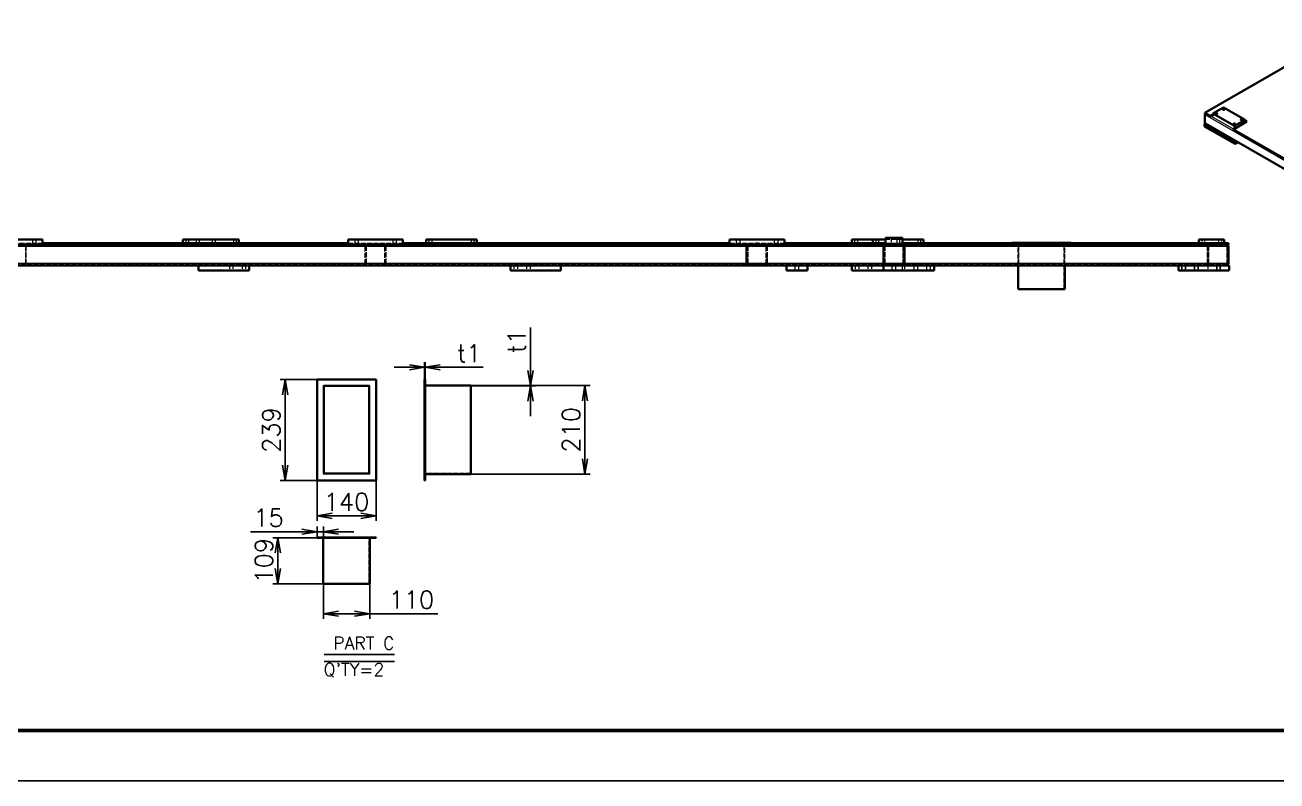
# Model space of a CAD drawing. Header units: millimetres. Extents: x -73083 to 81340, y -6859 to 6812.
# Drawn here: x -15798 to -12827, y -6850 to -5057 of the extents above; entities that cross this region are included whole.
import ezdxf

# ---------------------------------------------------------------- set-up
doc = ezdxf.new("R2010")
doc.units = ezdxf.units.MM
doc.linetypes.add('AM_ISO02W050', pattern=[7.5, 6, -1.5])
doc.linetypes.add('DASHED', pattern=[15, 12, -3])
doc.layers.add('A3', color=7, linetype='Continuous', plot=False)
for name, color, linetype, lineweight in [('AM_HID', 1, 'AM_ISO02W050', 25), ('AM_VIS', 7, 'Continuous', 50), ('SOLID LINE', 7, 'Continuous', 30)]:
    doc.layers.add(name, color=color, linetype=linetype, lineweight=lineweight)
doc.layers.add('word_dim', color=253, linetype='Continuous')
doc.styles.get("Standard").update_dxf_attribs({"font": 'romans.shx', "bigfont": 'bigfont.shx'})
doc.dimstyles.new('STANDARD1-12', dxfattribs={"dimscale": 12, "dimtxt": 3.5, "dimasz": 3, "dimexe": 1, "dimexo": 0, "dimgap": 1, "dimtad": 3, "dimdec": 1, "dimdsep": 46, "dimtxsty": 'Standard', "dimblk1": 'OPEN', "dimblk2": 'OPEN', "dimsah": 1, "dimcen": 0, "dimclrd": 256, "dimclre": 256, "dimclrt": 3, "dimadec": 0, "dimazin": 0, "dimtfac": 1, "dimtdec": 1, "dimtmove": 0, "dimatfit": 3, "dimldrblk": 'OPEN', "dimfxl": 0, "dimtolj": 1, "dimtzin": 0, "dimarcsym": 0})

# ---------------------------------------------------------------- blocks, each defined once
blk = doc.blocks.new('_Open')
at = {"color": 0, "lineweight": -2}
for p, q in [((-1, 0.167), (0, 0)), ((-1, -0.167), (0, 0)), ((0, 0), (-1, 0))]:
    blk.add_line(p, q, dxfattribs=at)
blk = doc.blocks.new('*D931')
at = {"layer": 'DEFPOINTS', "color": 0, "linetype": 'Continuous', "ltscale": 2}
for p in [(-15104.8, -6137.4), (-14964.8, -6137.4), (-14964.8, -6221.4)]:
    blk.add_point(p, dxfattribs=at)
at = {"layer": 'word_dim', "linetype": 'Continuous', "lineweight": -2, "ltscale": 2}
for p, q in [((-15104.8, -6137.4), (-15104.8, -6233.4)), ((-14964.8, -6137.4), (-14964.8, -6233.4)), ((-15068.8, -6221.4), (-15000.8, -6221.4))]:
    blk.add_line(p, q, dxfattribs=at)
at = {"layer": 'word_dim', "linetype": 'Continuous', "lineweight": -2, "ltscale": 2, "xscale": 36, "yscale": 36, "zscale": 36, "rotation": 180}
blk.add_blockref('_Open', (-15104.8, -6221.4), dxfattribs=at)
at = {"layer": 'word_dim', "linetype": 'Continuous', "lineweight": -2, "ltscale": 2, "xscale": 36, "yscale": 36, "zscale": 36}
blk.add_blockref('_Open', (-14964.8, -6221.4), dxfattribs=at)
at = {"layer": 'word_dim', "color": 3, "linetype": 'Continuous', "ltscale": 2, "insert": (-15034.8, -6188.4), "char_height": 42, "attachment_point": 5}
blk.add_mtext('\\A1;140', dxfattribs=at)
blk = doc.blocks.new('*D932')
at = {"layer": 'DEFPOINTS', "color": 0, "linetype": 'Continuous', "ltscale": 2}
for p in [(-15180.3, -5898.4), (-15104.8, -5898.4), (-15104.8, -6137.4)]:
    blk.add_point(p, dxfattribs=at)
at = {"layer": 'word_dim', "linetype": 'Continuous', "lineweight": -2, "ltscale": 2}
for p, q in [((-15104.8, -5898.4), (-15192.3, -5898.4)), ((-15180.3, -6101.4), (-15180.3, -5934.4)), ((-15104.8, -6137.4), (-15192.3, -6137.4))]:
    blk.add_line(p, q, dxfattribs=at)
at = {"layer": 'word_dim', "linetype": 'Continuous', "lineweight": -2, "ltscale": 2, "xscale": 36, "yscale": 36, "zscale": 36}
for p, rotation in [((-15180.3, -5898.4), 90), ((-15180.3, -6137.4), 270)]:
    blk.add_blockref('_Open', p, dxfattribs=dict(at, rotation=rotation))
at = {"layer": 'word_dim', "color": 3, "linetype": 'Continuous', "ltscale": 2, "insert": (-15213.3, -6017.9), "char_height": 42, "attachment_point": 5, "rotation": 90}
blk.add_mtext('\\A1;239', dxfattribs=at)
blk = doc.blocks.new('*D933')
at = {"layer": 'DEFPOINTS', "color": 0, "linetype": 'Continuous', "ltscale": 2}
for p in [(-14848.6, -5869.1), (-14849.6, -5898.4), (-14848.6, -5898.4)]:
    blk.add_point(p, dxfattribs=at)
at = {"layer": 'word_dim', "linetype": 'Continuous', "lineweight": -2, "ltscale": 2}
for p, q in [((-14885.6, -5869.1), (-14921.6, -5869.1)), ((-14849.6, -5898.4), (-14849.6, -5857.1)), ((-14849.6, -5869.1), (-14848.6, -5869.1)), ((-14848.6, -5898.4), (-14848.6, -5857.1)), ((-14812.6, -5869.1), (-14710.6, -5869.1))]:
    blk.add_line(p, q, dxfattribs=at)
at = {"layer": 'word_dim', "linetype": 'Continuous', "lineweight": -2, "ltscale": 2, "xscale": 36, "yscale": 36, "zscale": 36}
blk.add_blockref('_Open', (-14849.6, -5869.1), dxfattribs=at)
at = {"layer": 'word_dim', "linetype": 'Continuous', "lineweight": -2, "ltscale": 2, "xscale": 36, "yscale": 36, "zscale": 36, "rotation": 180}
blk.add_blockref('_Open', (-14848.6, -5869.1), dxfattribs=at)
at = {"layer": 'word_dim', "color": 3, "linetype": 'Continuous', "ltscale": 2, "insert": (-14743.6, -5836.1), "char_height": 42, "attachment_point": 5}
blk.add_mtext('\\A1;{\\Fromans,bigfont|c134;t}1', dxfattribs=at)
blk = doc.blocks.new('*D934')
at = {"layer": 'DEFPOINTS', "color": 0, "linetype": 'Continuous', "ltscale": 2}
for p in [(-15089.8, -6382.4), (-14979.8, -6382.4), (-14979.8, -6453.5)]:
    blk.add_point(p, dxfattribs=at)
at = {"layer": 'word_dim', "linetype": 'Continuous', "lineweight": -2, "ltscale": 2}
for p, q in [((-15089.8, -6382.4), (-15089.8, -6465.5)), ((-14979.8, -6382.4), (-14979.8, -6465.5)), ((-15053.8, -6453.5), (-15015.8, -6453.5)), ((-14979.8, -6453.5), (-14817.8, -6453.5))]:
    blk.add_line(p, q, dxfattribs=at)
at = {"layer": 'word_dim', "linetype": 'Continuous', "lineweight": -2, "ltscale": 2, "xscale": 36, "yscale": 36, "zscale": 36, "rotation": 180}
blk.add_blockref('_Open', (-15089.8, -6453.5), dxfattribs=at)
at = {"layer": 'word_dim', "linetype": 'Continuous', "lineweight": -2, "ltscale": 2, "xscale": 36, "yscale": 36, "zscale": 36}
blk.add_blockref('_Open', (-14979.8, -6453.5), dxfattribs=at)
at = {"layer": 'word_dim', "color": 3, "linetype": 'Continuous', "ltscale": 2, "insert": (-14880.8, -6420.5), "char_height": 42, "attachment_point": 5}
blk.add_mtext('\\A1;110', dxfattribs=at)
blk = doc.blocks.new('*D935')
at = {"layer": 'DEFPOINTS', "color": 0, "linetype": 'Continuous', "ltscale": 2}
for p in [(-15197.7, -6273.4), (-15104.8, -6273.4), (-15089.8, -6382.4)]:
    blk.add_point(p, dxfattribs=at)
at = {"layer": 'word_dim', "linetype": 'Continuous', "lineweight": -2, "ltscale": 2}
for p, q in [((-15104.8, -6273.4), (-15209.7, -6273.4)), ((-15197.7, -6346.4), (-15197.7, -6309.4)), ((-15089.8, -6382.4), (-15209.7, -6382.4))]:
    blk.add_line(p, q, dxfattribs=at)
at = {"layer": 'word_dim', "linetype": 'Continuous', "lineweight": -2, "ltscale": 2, "xscale": 36, "yscale": 36, "zscale": 36}
for p, rotation in [((-15197.7, -6273.4), 90), ((-15197.7, -6382.4), 270)]:
    blk.add_blockref('_Open', p, dxfattribs=dict(at, rotation=rotation))
at = {"layer": 'word_dim', "color": 3, "linetype": 'Continuous', "ltscale": 2, "insert": (-15230.7, -6327.9), "char_height": 42, "attachment_point": 5, "rotation": 90}
blk.add_mtext('\\A1;109', dxfattribs=at)
blk = doc.blocks.new('*D936')
at = {"layer": 'DEFPOINTS', "color": 0, "linetype": 'Continuous', "ltscale": 2}
for p in [(-14739.6, -5912.4), (-14739.6, -6122.4), (-14469.1, -6122.4)]:
    blk.add_point(p, dxfattribs=at)
at = {"layer": 'word_dim', "linetype": 'Continuous', "lineweight": -2, "ltscale": 2}
for p, q in [((-14739.6, -5912.4), (-14457.1, -5912.4)), ((-14469.1, -5948.4), (-14469.1, -6086.4)), ((-14739.6, -6122.4), (-14457.1, -6122.4))]:
    blk.add_line(p, q, dxfattribs=at)
at = {"layer": 'word_dim', "linetype": 'Continuous', "lineweight": -2, "ltscale": 2, "xscale": 36, "yscale": 36, "zscale": 36}
for p, rotation in [((-14469.1, -5912.4), 90), ((-14469.1, -6122.4), 270)]:
    blk.add_blockref('_Open', p, dxfattribs=dict(at, rotation=rotation))
at = {"layer": 'word_dim', "color": 3, "linetype": 'Continuous', "ltscale": 2, "insert": (-14502.1, -6017.4), "char_height": 42, "attachment_point": 5, "rotation": 90}
blk.add_mtext('\\A1;210', dxfattribs=at)
blk = doc.blocks.new('*D937')
at = {"layer": 'DEFPOINTS', "color": 0, "linetype": 'Continuous', "ltscale": 2}
for p in [(-14739.6, -5912.4), (-14739.6, -5913.4), (-14598.4, -5912.4)]:
    blk.add_point(p, dxfattribs=at)
at = {"layer": 'word_dim', "linetype": 'Continuous', "lineweight": -2, "ltscale": 2}
for p, q in [((-14598.4, -5876.4), (-14598.4, -5774.4)), ((-14739.6, -5912.4), (-14586.4, -5912.4)), ((-14739.6, -5913.4), (-14586.4, -5913.4)), ((-14598.4, -5913.4), (-14598.4, -5912.4)), ((-14598.4, -5949.4), (-14598.4, -5985.4))]:
    blk.add_line(p, q, dxfattribs=at)
at = {"layer": 'word_dim', "linetype": 'Continuous', "lineweight": -2, "ltscale": 2, "xscale": 36, "yscale": 36, "zscale": 36}
for p, rotation in [((-14598.4, -5912.4), 270), ((-14598.4, -5913.4), 90)]:
    blk.add_blockref('_Open', p, dxfattribs=dict(at, rotation=rotation))
at = {"layer": 'word_dim', "color": 3, "linetype": 'Continuous', "ltscale": 2, "insert": (-14631.4, -5807.4), "char_height": 42, "attachment_point": 5, "rotation": 90}
blk.add_mtext('\\A1;{\\Fromans,bigfont|c134;t}1', dxfattribs=at)
blk = doc.blocks.new('*D1006')
at = {"layer": 'DEFPOINTS', "color": 0, "linetype": 'Continuous', "ltscale": 2}
for p in [(-15089.8, -6259.1), (-15104.8, -6273.4), (-15089.8, -6273.4)]:
    blk.add_point(p, dxfattribs=at)
at = {"layer": 'word_dim', "linetype": 'Continuous', "lineweight": -2, "ltscale": 2}
for p, q in [((-15140.8, -6259.1), (-15262.8, -6259.1)), ((-15104.8, -6273.4), (-15104.8, -6247.1)), ((-15089.8, -6259.1), (-15104.8, -6259.1)), ((-15089.8, -6273.4), (-15089.8, -6247.1)), ((-15053.8, -6259.1), (-15017.8, -6259.1))]:
    blk.add_line(p, q, dxfattribs=at)
at = {"layer": 'word_dim', "linetype": 'Continuous', "lineweight": -2, "ltscale": 2, "xscale": 36, "yscale": 36, "zscale": 36}
blk.add_blockref('_Open', (-15104.8, -6259.1), dxfattribs=at)
at = {"layer": 'word_dim', "linetype": 'Continuous', "lineweight": -2, "ltscale": 2, "xscale": 36, "yscale": 36, "zscale": 36, "rotation": 180}
blk.add_blockref('_Open', (-15089.8, -6259.1), dxfattribs=at)
at = {"layer": 'word_dim', "color": 3, "linetype": 'Continuous', "ltscale": 2, "insert": (-15219.8, -6226.1), "char_height": 42, "attachment_point": 5}
blk.add_mtext('\\A1;15', dxfattribs=at)
blk = doc.blocks.new('A$C4DB71547')
at = {"color": 7, "lineweight": 35}
for p, q in [((-706, -1250.6), (-380, -1062.3)), ((-661.5, -1237.6), (-686.9, -1252.3)), ((-661.5, -1237.6), (-610.5, -1267)), ((-634.5, -1318.5), (-706.6, -1276.9)), ((-706, -1250.6), (-693.3, -1257.9)), ((-706, -1252), (-693.3, -1259.4)), ((-706, -1274.1), (-706, -1254.5)), ((-706, -1254.5), (-706, -1274.1)), ((-704.8, -1275.8), (127.7, -1756.4)), ((-636, -1281.7), (-686.9, -1252.3)), ((-638.1, -1289.8), (-606.3, -1271.4)), ((-636, -1281.7), (-610.5, -1267)), ((-634.5, -1324.4), (-706.6, -1282.8)), ((-638.1, -1289.8), (-264.8, -1505.3)), ((-638.1, -1291.2), (-264.8, -1506.8))]:
    blk.add_line(p, q, dxfattribs=at)
at = {"color": 7, "lineweight": 35, "ltscale": 0.089992}
blk.add_line((-706.6, -1276.9), (-704.8, -1275.8), dxfattribs=at)
at = {"color": 7, "lineweight": 35, "ltscale": 0.244946}
for p, q in [((-706.6, -1276.9), (-706.6, -1282.8)), ((-634.5, -1318.5), (-634.5, -1324.4))]:
    blk.add_line(p, q, dxfattribs=at)
at = {"color": 7, "lineweight": 35, "ltscale": 0.061237}
for p, q in [((-706, -1252), (-706, -1250.6)), ((-693.3, -1257.9), (-693.3, -1259.4)), ((-638.1, -1289.8), (-638.1, -1291.2))]:
    blk.add_line(p, q, dxfattribs=at)
at = {"color": 7, "lineweight": 13}
for p, q in [((-706, -1254.5), (127.7, -1735.8)), ((-706, -1274.1), (127.7, -1755.4)), ((-691.2, -1258.2), (-637.3, -1289.3))]:
    blk.add_line(p, q, dxfattribs=at)
at = {"color": 7, "lineweight": 35, "ltscale": 0.306331}
blk.add_line((-686.9, -1254.2), (-693.3, -1257.9), dxfattribs=at)
at = {"color": 7, "lineweight": 35, "ltscale": 0.30633}
blk.add_line((-686.9, -1255.7), (-693.3, -1259.4), dxfattribs=at)
at = {"color": 7, "lineweight": 35, "ltscale": 0.244949}
for p, q in [((-686.9, -1252.3), (-686.9, -1258.2)), ((-610.5, -1267), (-610.5, -1272.9)), ((-636, -1281.7), (-636, -1287.6))]:
    blk.add_line(p, q, dxfattribs=at)
at = {"color": 7, "lineweight": 35, "ltscale": 0.203976}
blk.add_line((-606.3, -1271.4), (-610.5, -1268.9), dxfattribs=at)
at = {"color": 7, "lineweight": 35, "ltscale": 0.142744}
blk.add_line((-607.6, -1272.1), (-610.5, -1270.4), dxfattribs=at)
at = {"color": 7, "lineweight": 35, "ltscale": 0.040108}
blk.add_line((-620.3, -1278.5), (-619.4, -1279), dxfattribs=at)
at = {"color": 7, "lineweight": 35, "ltscale": 0.089995}
blk.add_line((-632.6, -1317.4), (-634.5, -1318.5), dxfattribs=at)
at = {"color": 7, "lineweight": 35, "ltscale": 0.334943}
blk.add_line((-627.6, -1320.4), (-634.5, -1324.4), dxfattribs=at)
at = {"color": 7, "lineweight": 35}
for centre, major_axis, ratio, start_param, end_param in [((-661.5, -1242.5), (1.99, 0), 0.577346, 1.85619, 3.141611), ((-661.5, -1242.5), (1.99, 0), 0.577346, 3.141611, 6.283204), ((-661.5, -1242.5), (1.99, 0), 0.577346, 0.000018, 1.85619), ((-701.8, -1254.5), (4.24, 0), 0.577343, 2.356295, 3.141606), ((-701.8, -1254.5), (4.24, 0), 0.577369, 2.356099, 3.141581), ((-701.8, -1274.1), (4.24, 0), 0.577369, 3.141603, 3.927054), ((-701.8, -1274.1), (4.24, 0), 0.577343, 3.141579, 3.926184), ((-678.4, -1252.3), (1.99, 0), 0.577346, 1.85619, 3.141611), ((-678.4, -1252.3), (1.99, 0), 0.577346, 3.141611, 6.283204), ((-678.4, -1252.3), (1.99, 0), 0.577346, 0.000018, 1.85619), ((-636, -1276.8), (1.99, 0), 0.577346, 1.85619, 3.141611), ((-636, -1276.8), (1.99, 0), 0.577346, 3.141611, 6.283204), ((-636, -1276.8), (1.99, 0), 0.577346, 0.000018, 1.85619), ((-619, -1267), (1.99, 0), 0.577346, 1.85619, 3.141611), ((-619, -1267), (1.99, 0), 0.577346, 3.141611, 6.283204), ((-619, -1267), (1.99, 0), 0.577346, 0.000018, 1.85619)]:
    blk.add_ellipse(centre, major_axis=major_axis, ratio=ratio, start_param=start_param, end_param=end_param, dxfattribs=at)

msp = doc.modelspace()

# ---------------------------------------------------------------- linework, layer by layer
at = {"layer": 'A3', "linetype": 'Continuous'}
msp.add_lwpolyline([(-17447.7303, -1810.23226), (-10319.7303, -1810.23226), (-10319.7303, -6850.23226), (-17447.7303, -6850.23226)], close=True, dxfattribs=at)
at = {"layer": 'AM_HID', "linetype": 'DASHED', "lineweight": 13}
for p, q in [((-12945.50773, -5580.84976), (-16936.49918, -5580.82632)), ((-12992.50821, -5582.84952), (-16889.49967, -5582.82669)), ((-13711.01529, -5582.845), (-16171.01554, -5582.83059)), ((-13761.01517, -5582.84463), (-16121.01542, -5582.83084)), ((-15886.00773, -5574.83206), (-15756.00773, -5574.83291)), ((-14086.01102, -5582.84244), (-15796.01102, -5582.83243)), ((-14086.01066, -5582.84244), (-15796.01066, -5582.83243)), ((-15796.00809, -5582.83267), (-15796.00834, -5622.83267)), ((-14086.00736, -5582.84231), (-15796.00736, -5582.83218)), ((-14086.00712, -5582.84219), (-15796.00712, -5582.83218)), ((-14086.00162, -5582.84256), (-15796.00162, -5582.83255)), ((-15796.00162, -5622.83255), (-15796.00138, -5582.83255)), ((-14086.00138, -5582.84256), (-15796.00138, -5582.83255)), ((-15031.00773, -5574.83719), (-14901.00773, -5574.83792)), ((-14990.99796, -5582.83938), (-14990.9982, -5622.83938)), ((-14987.99796, -5580.83938), (-14987.9982, -5624.83938)), ((-14943.9982, -5624.83963), (-14943.99796, -5580.83963)), ((-14940.9982, -5622.83963), (-14940.99796, -5582.83963)), ((-14126.00773, -5574.84244), (-13996.00773, -5574.84317)), ((-14086.00162, -5622.84256), (-14086.00138, -5582.84256)), ((-14082.99186, -5580.84305), (-14082.99247, -5624.84305)), ((-14082.99186, -5580.84305), (-14038.99186, -5580.84366)), ((-14066.95279, -5577.84329), (-14040.99186, -5577.84353)), ((-14038.99247, -5624.84366), (-14038.99186, -5580.84366)), ((-14036.0131, -5622.8428), (-14036.01285, -5582.8428)), ((-13761.01298, -5582.84439), (-14036.01298, -5582.8428)), ((-13761.01285, -5582.84439), (-14036.01285, -5582.8428)), ((-14035.99528, -5622.84085), (-14035.99466, -5582.84085)), ((-13760.99503, -5582.84451), (-14035.99503, -5582.84085)), ((-13760.99466, -5582.84451), (-14035.99466, -5582.84085)), ((-14035.99247, -5622.84366), (-14035.99186, -5582.84366)), ((-13761.01517, -5582.84463), (-13761.01542, -5622.84463)), ((-13761.0131, -5622.84439), (-13761.01285, -5582.84439)), ((-13760.99528, -5622.84451), (-13760.99466, -5582.84451)), ((-13758.01517, -5580.84463), (-13758.01542, -5624.84463)), ((-13758.0076, -5580.84488), (-13758.00785, -5624.84488)), ((-13758.0076, -5580.84488), (-13714.0076, -5580.84512)), ((-13716.00846, -5565.84524), (-13756.02213, -5565.845)), ((-13756.00724, -5574.84463), (-13716.00724, -5574.84488)), ((-13714.01529, -5580.84488), (-13714.01554, -5624.84488)), ((-13714.00785, -5624.84512), (-13714.0076, -5580.84512)), ((-13711.01554, -5622.845), (-13711.01529, -5582.845)), ((-12942.51285, -5582.84866), (-13711.01298, -5582.84414)), ((-12992.51285, -5582.84842), (-13711.01285, -5582.84414)), ((-12992.51066, -5582.84842), (-13711.01066, -5582.84414)), ((-13711.01041, -5582.84414), (-13711.01066, -5622.84414)), ((-12992.51041, -5582.84842), (-13711.01041, -5582.84414)), ((-13441.01407, -5627.84622), (-13441.01383, -5574.84646)), ((-13440.01432, -5683.84646), (-13440.01383, -5573.84646)), ((-13332.01432, -5683.8472), (-13332.01383, -5573.8472)), ((-13331.01407, -5627.84683), (-13331.01383, -5574.8472)), ((-13012.5026, -5577.87222), (-12952.5026, -5577.87259)), ((-12992.51285, -5582.84842), (-12992.5131, -5622.84842)), ((-12992.51041, -5582.84842), (-12992.51066, -5622.84842)), ((-12992.50846, -5622.84952), (-12992.50821, -5582.84952)), ((-12992.50797, -5582.84866), (-12992.50797, -5622.84866)), ((-12989.51285, -5580.84842), (-12989.5131, -5624.84842)), ((-12989.50846, -5624.84952), (-12989.50797, -5580.84952)), ((-12989.50797, -5580.84866), (-12989.50797, -5624.84866)), ((-12945.50773, -5580.8489), (-12989.50797, -5580.84866)), ((-12987.50797, -5577.84866), (-12947.50773, -5577.8489)), ((-12945.51285, -5580.84866), (-12945.51334, -5624.84866)), ((-12945.50773, -5580.8489), (-12945.50797, -5624.8489)), ((-12945.50797, -5624.84976), (-12945.50773, -5580.84976)), ((-12942.51285, -5582.84866), (-12942.51334, -5622.84866)), ((-12945.50797, -5624.84976), (-16936.49943, -5624.82632)), ((-12992.50846, -5622.84952), (-16889.49991, -5622.82669)), ((-13711.01554, -5622.845), (-16171.01578, -5622.83059)), ((-13761.01542, -5622.84463), (-16121.01554, -5622.83084)), ((-14086.01127, -5622.84244), (-15796.01127, -5622.83243)), ((-14086.0109, -5622.84244), (-15796.0109, -5622.83243)), ((-14086.0076, -5622.84231), (-15796.0076, -5622.83218)), ((-14086.00736, -5622.84219), (-15796.00736, -5622.83218)), ((-14086.00187, -5622.84256), (-15796.00187, -5622.83255)), ((-14086.00162, -5622.84256), (-15796.00162, -5622.83255)), ((-14038.99247, -5624.84366), (-14082.99247, -5624.84305)), ((-13761.01322, -5622.84439), (-14036.01322, -5622.8428)), ((-13761.0131, -5622.84439), (-14036.0131, -5622.8428)), ((-13760.99552, -5622.84451), (-14035.99552, -5622.84085)), ((-13760.99528, -5622.84451), (-14035.99528, -5622.84085)), ((-13940.99845, -5627.8439), (-13990.99845, -5627.84366)), ((-13716.04838, -5627.83438), (-13836.04838, -5627.83462)), ((-13716.04838, -5639.83438), (-13761.04178, -5639.8345)), ((-13714.00785, -5624.84512), (-13758.00785, -5624.84488)), ((-12942.51334, -5622.84866), (-13711.01322, -5622.84414)), ((-12992.5131, -5622.84842), (-13711.0131, -5622.84414)), ((-12992.5109, -5622.84842), (-13711.0109, -5622.84414)), ((-12992.51066, -5622.84842), (-13711.01066, -5622.84414)), ((-12945.50797, -5624.8489), (-12989.50797, -5624.84866)), ((-15089.83976, -5912.3637), (-15089.83976, -6122.3637)), ((-15089.83976, -5912.3637), (-14979.83976, -5912.3637)), ((-14979.83976, -6122.3637), (-14979.83976, -5912.3637)), ((-14739.57932, -5913.3637), (-14849.57932, -5913.3637)), ((-14979.83976, -6122.3637), (-15089.83976, -6122.3637)), ((-14739.57932, -6121.3637), (-14849.57932, -6121.3637)), ((-15088.83976, -6382.42396), (-15088.83976, -6272.42396)), ((-14980.83976, -6382.42396), (-14980.83976, -6272.42396))]:
    msp.add_line(p, q, dxfattribs=at)
at = {"layer": 'AM_HID', "linetype": 'DASHED', "lineweight": 13, "ltscale": 0.125}
for p, q in [((-15796.00138, -5582.83255), (-15796.00138, -5577.83255)), ((-14086.00138, -5582.84256), (-14086.00138, -5577.84256)), ((-14036.01285, -5582.8428), (-14036.01285, -5577.8428)), ((-14035.99479, -5582.84085), (-14035.99466, -5577.84085)), ((-13761.01285, -5582.84439), (-13761.01285, -5577.84439)), ((-13760.99479, -5582.84451), (-13760.99466, -5577.84451)), ((-13711.01041, -5582.84414), (-13711.01041, -5577.84414)), ((-12992.51041, -5582.84842), (-12992.51041, -5577.84842)), ((-15796.00174, -5627.83255), (-15796.00162, -5622.83255)), ((-14086.00174, -5627.84256), (-14086.00162, -5622.84256)), ((-14036.0131, -5627.8428), (-14036.0131, -5622.8428)), ((-14035.99528, -5627.84085), (-14035.99528, -5622.84085)), ((-13761.0131, -5627.84439), (-13761.0131, -5622.84439)), ((-13760.99528, -5627.84451), (-13760.99528, -5622.84451)), ((-13711.01078, -5627.84414), (-13711.01066, -5622.84414)), ((-12992.5109, -5627.84842), (-12992.51066, -5622.84842))]:
    msp.add_line(p, q, dxfattribs=at)
at = {"layer": 'AM_HID', "linetype": 'DASHED', "lineweight": 13, "ltscale": 0.075}
for p, q in [((-15791.00907, -5574.83267), (-15791.00907, -5577.83267)), ((-15431.01529, -5574.83474), (-15431.01529, -5577.83474)), ((-15281.01529, -5574.83572), (-15281.01529, -5577.83572)), ((-15233.46964, -5577.83548), (-15233.46964, -5580.83548)), ((-15233.4675, -5577.83584), (-15233.4675, -5580.83584)), ((-15228.55265, -5577.83548), (-15228.55265, -5580.83548)), ((-15228.55045, -5577.83584), (-15228.55051, -5580.83584)), ((-14851.01468, -5574.83816), (-14851.01475, -5577.83816)), ((-14721.01468, -5574.83902), (-14721.01468, -5577.83902)), ((-14648.46964, -5577.8389), (-14648.46964, -5580.8389)), ((-14648.46744, -5577.83926), (-14648.4675, -5580.83926)), ((-14643.55265, -5577.83902), (-14643.55265, -5580.83902)), ((-14643.55045, -5577.83926), (-14643.55051, -5580.83926)), ((-14091.00907, -5574.84268), (-14091.00907, -5577.84268)), ((-14063.46964, -5577.84329), (-14063.46964, -5580.84329)), ((-14063.46854, -5577.84329), (-14063.46854, -5580.84329)), ((-14063.46744, -5577.84329), (-14063.46744, -5580.84329)), ((-14058.55265, -5577.84341), (-14058.55265, -5580.84341)), ((-14058.55155, -5577.84341), (-14058.55155, -5580.84341)), ((-14058.55045, -5577.84341), (-14058.55045, -5580.84341)), ((-13921.01395, -5574.84366), (-13921.01395, -5577.84366)), ((-13841.01468, -5574.84414), (-13841.01468, -5577.84414)), ((-13811.01395, -5574.84427), (-13811.01395, -5577.84427)), ((-13791.01273, -5574.84439), (-13791.01273, -5577.84439)), ((-13761.02201, -5574.84463), (-13761.02213, -5577.84463)), ((-13711.02201, -5574.84488), (-13711.02213, -5577.84488)), ((-13661.01273, -5574.84524), (-13661.01273, -5577.84524)), ((-13440.00968, -5574.84646), (-13440.00968, -5577.84646)), ((-13330.01066, -5574.84707), (-13330.01066, -5577.84707)), ((-13017.50773, -5574.84903), (-13017.50797, -5577.84903)), ((-14035.99601, -5610.30288), (-14038.99601, -5610.30288)), ((-14035.99589, -5605.38589), (-14038.99589, -5605.38589)), ((-14035.99491, -5610.30288), (-14038.99491, -5610.30276)), ((-14035.99479, -5605.38589), (-14038.99479, -5605.38577)), ((-14035.99381, -5605.38589), (-14038.99381, -5605.38577)), ((-14035.99381, -5610.30288), (-14038.99381, -5610.30276))]:
    msp.add_line(p, q, dxfattribs=at)
at = {"layer": 'AM_HID', "linetype": 'DASHED', "lineweight": 13, "ltscale": 0.3}
for p, q in [((-15780.19571, -5565.81216), (-15780.19584, -5577.81216)), ((-15771.81974, -5565.81228), (-15771.81974, -5577.81228)), ((-15416.31962, -5565.83523), (-15416.31974, -5577.83523)), ((-15416.31949, -5565.83523), (-15416.31962, -5577.83523)), ((-15409.67264, -5565.83523), (-15409.67277, -5577.83523)), ((-15409.67252, -5565.83523), (-15409.67264, -5577.83523)), ((-15391.31962, -5565.83536), (-15391.31974, -5577.83536)), ((-15391.31949, -5565.83536), (-15391.31962, -5577.83536)), ((-15384.67264, -5565.83548), (-15384.67277, -5577.83548)), ((-15384.67252, -5565.83548), (-15384.67264, -5577.83548)), ((-15353.31962, -5565.8356), (-15353.31974, -5577.8356)), ((-15353.31949, -5565.8356), (-15353.31962, -5577.8356)), ((-15346.67264, -5565.8356), (-15346.67277, -5577.8356)), ((-15346.67252, -5565.8356), (-15346.67264, -5577.8356)), ((-15303.31962, -5565.83584), (-15303.31974, -5577.83584)), ((-15303.31949, -5565.83584), (-15303.31962, -5577.83584)), ((-15296.67264, -5565.83597), (-15296.67277, -5577.83597)), ((-15296.67252, -5565.83597), (-15296.67264, -5577.83597)), ((-15015.19571, -5565.81668), (-15015.19578, -5577.81668)), ((-15006.81974, -5565.81668), (-15006.8198, -5577.81668)), ((-14925.19571, -5565.81717), (-14925.19578, -5577.81717)), ((-14916.81974, -5565.81729), (-14916.8198, -5577.81729)), ((-14839.33829, -5565.83865), (-14839.33835, -5577.83865)), ((-14839.33817, -5565.83865), (-14839.33823, -5577.83865)), ((-14832.69132, -5565.83865), (-14832.69138, -5577.83865)), ((-14832.6912, -5565.83865), (-14832.69126, -5577.83865)), ((-14739.33829, -5565.83926), (-14739.33835, -5577.83926)), ((-14739.33817, -5565.83926), (-14739.33823, -5577.83926)), ((-14732.69132, -5565.83926), (-14732.69138, -5577.83926)), ((-14732.6912, -5565.83926), (-14732.69126, -5577.83926)), ((-14110.19571, -5565.82205), (-14110.19584, -5577.82205)), ((-14101.81974, -5565.82205), (-14101.81974, -5577.82205)), ((-14020.19571, -5565.82254), (-14020.19584, -5577.82254)), ((-14011.81974, -5565.82254), (-14011.81974, -5577.82254)), ((-13829.33829, -5565.84451), (-13829.33841, -5577.84451)), ((-13829.33817, -5565.84451), (-13829.33829, -5577.84451)), ((-13822.6912, -5565.84463), (-13822.69132, -5577.84463)), ((-13822.69132, -5565.84463), (-13822.69132, -5577.84463)), ((-13779.33622, -5565.84488), (-13779.33634, -5577.84488)), ((-13779.33634, -5565.84488), (-13779.33634, -5577.84488)), ((-13772.68937, -5565.84488), (-13772.68937, -5577.84488)), ((-13772.68924, -5565.84488), (-13772.68924, -5577.84488)), ((-13729.33829, -5565.84512), (-13729.33841, -5577.84512)), ((-13729.33817, -5565.84512), (-13729.33829, -5577.84512)), ((-13722.69132, -5565.84524), (-13722.69132, -5577.84524)), ((-13722.6912, -5565.84524), (-13722.69132, -5577.84524)), ((-13679.33634, -5565.84549), (-13679.33634, -5577.84549)), ((-13679.33622, -5565.84549), (-13679.33634, -5577.84549)), ((-13672.68937, -5565.84549), (-13672.68937, -5577.84549)), ((-13672.68912, -5565.84549), (-13672.68937, -5577.84549)), ((-13005.83121, -5565.86599), (-13005.83146, -5577.86599)), ((-13005.83121, -5565.86599), (-13005.83121, -5577.86599)), ((-13005.82926, -5565.86538), (-13005.82926, -5577.86538)), ((-13005.82877, -5565.86599), (-13005.82877, -5577.86599)), ((-13005.82633, -5565.87161), (-13005.82633, -5577.87161)), ((-13005.82584, -5565.87222), (-13005.82609, -5577.87222)), ((-12999.18424, -5565.86612), (-12999.18424, -5577.86612)), ((-12999.18424, -5565.86612), (-12999.18424, -5577.86612)), ((-12999.18229, -5565.86538), (-12999.18229, -5577.86538)), ((-12999.1818, -5565.86599), (-12999.1818, -5577.86599)), ((-12999.17936, -5565.87161), (-12999.17936, -5577.87161)), ((-12999.17887, -5565.87234), (-12999.17887, -5577.87234)), ((-12965.83121, -5565.86624), (-12965.83146, -5577.86624)), ((-12965.83121, -5565.86624), (-12965.83121, -5577.86624)), ((-12965.82926, -5565.86563), (-12965.82926, -5577.86563)), ((-12965.82877, -5565.86624), (-12965.82877, -5577.86624)), ((-12965.82633, -5565.87185), (-12965.82633, -5577.87185)), ((-12965.82584, -5565.87246), (-12965.82609, -5577.87246)), ((-12959.18424, -5565.86636), (-12959.18424, -5577.86636)), ((-12959.18424, -5565.86636), (-12959.18424, -5577.86636)), ((-12959.18229, -5565.86563), (-12959.18229, -5577.86563)), ((-12959.1818, -5565.86624), (-12959.1818, -5577.86624)), ((-12959.17936, -5565.87185), (-12959.17936, -5577.87185)), ((-12959.17887, -5565.87246), (-12959.17887, -5577.87246)), ((-15312.73661, -5627.83621), (-15312.73661, -5639.83621)), ((-15304.36063, -5627.83621), (-15304.36063, -5639.83621)), ((-15282.73661, -5627.83621), (-15282.73661, -5639.83621)), ((-15274.36063, -5627.83621), (-15274.36063, -5639.83621)), ((-14637.73649, -5627.83548), (-14637.73649, -5639.83548)), ((-14629.36051, -5627.83548), (-14629.36051, -5639.83548)), ((-14607.73649, -5627.83548), (-14607.73649, -5639.83548)), ((-14599.36051, -5627.83548), (-14599.36051, -5639.83548)), ((-13970.18656, -5639.80264), (-13970.18656, -5627.80264)), ((-13961.81046, -5639.80264), (-13961.81058, -5627.80264)), ((-13827.73649, -5627.83462), (-13827.73649, -5639.83462)), ((-13819.36051, -5627.83462), (-13819.36051, -5639.83462)), ((-13797.73649, -5627.8345), (-13797.73649, -5639.8345)), ((-13789.36051, -5627.8345), (-13789.36051, -5639.8345)), ((-13740.22904, -5639.84512), (-13740.22892, -5627.84512)), ((-13740.22904, -5639.84512), (-13740.22892, -5627.84512)), ((-13731.85306, -5639.84524), (-13731.85294, -5627.84524)), ((-13731.85294, -5639.84524), (-13731.85294, -5627.84524)), ((-13716.04838, -5639.83438), (-13716.04838, -5627.83438)), ((-13711.04117, -5627.84536), (-13711.04117, -5639.84536)), ((-13687.72928, -5639.84561), (-13687.72916, -5627.84561)), ((-13679.35319, -5639.84561), (-13679.35319, -5627.84561)), ((-13657.72928, -5639.84585), (-13657.72916, -5627.84585)), ((-13649.35319, -5639.84585), (-13649.35319, -5627.84585)), ((-13052.7255, -5627.85721), (-13052.72574, -5639.85721)), ((-13052.7233, -5639.8544), (-13052.72306, -5627.8544)), ((-13044.34952, -5627.85721), (-13044.34977, -5639.85721)), ((-13044.34733, -5639.85452), (-13044.34708, -5627.85452)), ((-13022.7255, -5627.85745), (-13022.72574, -5639.85745)), ((-13022.7233, -5639.85464), (-13022.72306, -5627.85464)), ((-13014.34952, -5627.85745), (-13014.34977, -5639.85745)), ((-13014.34733, -5639.85476), (-13014.34708, -5627.85476)), ((-12991.03751, -5627.85769), (-12991.03776, -5639.85769)), ((-12970.22574, -5627.85794), (-12970.22574, -5639.85794)), ((-12970.22574, -5627.85806), (-12970.22574, -5639.85806)), ((-12970.2233, -5639.85513), (-12970.22306, -5627.85513)), ((-12970.2233, -5639.85513), (-12970.22306, -5627.85513)), ((-12970.2233, -5639.85843), (-12970.2233, -5627.85843)), ((-12970.2233, -5639.85843), (-12970.2233, -5627.85843)), ((-12961.84977, -5627.85806), (-12961.84977, -5639.85806)), ((-12961.84977, -5627.85806), (-12961.84977, -5639.85806)), ((-12961.84733, -5639.85513), (-12961.84708, -5627.85513)), ((-12961.84733, -5639.85513), (-12961.84708, -5627.85513)), ((-12961.84733, -5639.85855), (-12961.84733, -5627.85855)), ((-12961.84733, -5639.85855), (-12961.84733, -5627.85855))]:
    msp.add_line(p, q, dxfattribs=at)
at = {"layer": 'AM_HID', "linetype": 'DASHED', "lineweight": 13, "ltscale": 0.074963}
msp.add_line((-15422.99601, -5574.8367), (-15422.99613, -5577.83523), dxfattribs=at)
at = {"layer": 'AM_HID', "linetype": 'DASHED', "lineweight": 13, "ltscale": 0.07496}
for p, q in [((-15289.99601, -5574.83755), (-15289.99613, -5577.83597)), ((-14846.01475, -5574.84012), (-14846.01475, -5577.83853)), ((-14726.01475, -5574.84085), (-14726.01475, -5577.83926)), ((-13836.01468, -5574.8461), (-13836.01481, -5577.84451))]:
    msp.add_line(p, q, dxfattribs=at)
at = {"layer": 'AM_HID', "linetype": 'DASHED', "lineweight": 13, "ltscale": 2.59399e-05}
for p, q in [((-15234.51011, -5574.83902), (-15234.51114, -5574.83902)), ((-14649.51011, -5574.84561), (-14649.51114, -5574.84561))]:
    msp.add_line(p, q, dxfattribs=at)
at = {"layer": 'AM_HID', "linetype": 'DASHED', "lineweight": 13, "ltscale": 0.074924}
for p, q in [((-15234.51114, -5574.83902), (-15234.51114, -5577.83597)), ((-15234.50895, -5574.83902), (-15234.50901, -5577.83597)), ((-15227.51114, -5574.83902), (-15227.51114, -5577.83597)), ((-15227.50895, -5574.83902), (-15227.50901, -5577.83597))]:
    msp.add_line(p, q, dxfattribs=at)
at = {"layer": 'AM_HID', "linetype": 'DASHED', "lineweight": 13, "ltscale": 0.164288}
for p, q in [((-15227.93741, -5574.83902), (-15234.50895, -5574.83902)), ((-14642.93741, -5574.84561), (-14649.50895, -5574.84561)), ((-14057.93741, -5574.85208), (-14064.50895, -5574.85208))]:
    msp.add_line(p, q, dxfattribs=at)
at = {"layer": 'AM_HID', "linetype": 'DASHED', "lineweight": 13, "ltscale": 0.010712}
for p, q in [((-15227.50895, -5574.83902), (-15227.93741, -5574.83902)), ((-14642.50895, -5574.84561), (-14642.93741, -5574.84561)), ((-14057.50895, -5574.85208), (-14057.93741, -5574.85208))]:
    msp.add_line(p, q, dxfattribs=at)
at = {"layer": 'AM_HID', "linetype": 'DASHED', "lineweight": 13, "ltscale": 0.074844}
for p, q in [((-14649.51114, -5574.84561), (-14649.51114, -5577.83938)), ((-14649.50895, -5574.84561), (-14649.50895, -5577.83938)), ((-14642.51114, -5574.84561), (-14642.51114, -5577.83938)), ((-14642.50895, -5574.84561), (-14642.50895, -5577.83938))]:
    msp.add_line(p, q, dxfattribs=at)
at = {"layer": 'AM_HID', "linetype": 'DASHED', "lineweight": 13, "ltscale": 0.074768}
for p, q in [((-14064.51114, -5574.85208), (-14064.51114, -5577.8428)), ((-14064.51005, -5574.85208), (-14064.51005, -5577.8428)), ((-14064.50895, -5574.85208), (-14064.50895, -5577.8428)), ((-14057.50895, -5574.85208), (-14057.50895, -5577.8428))]:
    msp.add_line(p, q, dxfattribs=at)
at = {"layer": 'AM_HID', "linetype": 'DASHED', "lineweight": 13, "ltscale": 0.074771}
for p, q in [((-14057.51114, -5574.85208), (-14057.51114, -5577.84292)), ((-14057.51005, -5574.85208), (-14057.51005, -5577.84292))]:
    msp.add_line(p, q, dxfattribs=at)
at = {"layer": 'AM_HID', "linetype": 'DASHED', "lineweight": 13, "ltscale": 0.074973}
for p, q in [((-13786.01273, -5574.84585), (-13786.01273, -5577.84475)), ((-13666.01273, -5574.84659), (-13666.01273, -5577.84549))]:
    msp.add_line(p, q, dxfattribs=at)
at = {"layer": 'AM_HID', "linetype": 'DASHED', "lineweight": 13, "ltscale": 0.074493}
msp.add_line((-13756.02213, -5577.82571), (-13756.02213, -5574.84598), dxfattribs=at)
at = {"layer": 'AM_HID', "linetype": 'DASHED', "lineweight": 13, "ltscale": 0.000335693}
msp.add_line((-13756.0087, -5577.82571), (-13756.02213, -5577.82571), dxfattribs=at)
at = {"layer": 'AM_HID', "linetype": 'DASHED', "lineweight": 13, "ltscale": 0.4}
for p, q in [((-13742.93961, -5561.82583), (-13742.93973, -5577.82583)), ((-13742.92472, -5561.82583), (-13742.92484, -5577.82583)), ((-13729.10465, -5561.82583), (-13729.10477, -5577.82583)), ((-13729.08976, -5561.82596), (-13729.08988, -5577.82596)), ((-13716.02213, -5577.82596), (-13716.02201, -5561.82596))]:
    msp.add_line(p, q, dxfattribs=at)
at = {"layer": 'AM_HID', "linetype": 'DASHED', "lineweight": 13, "ltscale": 0.00043335}
msp.add_line((-13716.01481, -5577.82791), (-13716.01481, -5577.84524), dxfattribs=at)
at = {"layer": 'AM_HID', "linetype": 'DASHED', "lineweight": 13, "ltscale": 0.07558}
for p, q in [((-13012.5026, -5574.84903), (-13012.5026, -5577.87222)), ((-12952.5026, -5574.84939), (-12952.5026, -5577.87259))]:
    msp.add_line(p, q, dxfattribs=at)
at = {"layer": 'AM_HID', "linetype": 'DASHED', "lineweight": 13, "ltscale": 0.003614}
msp.add_line((-12947.36832, -5577.85074), (-12947.51285, -5577.84866), dxfattribs=at)
at = {"layer": 'AM_HID', "linetype": 'DASHED', "lineweight": 13, "ltscale": 0.001642}
msp.add_line((-12947.44205, -5577.84939), (-12947.50773, -5577.8489), dxfattribs=at)
at = {"layer": 'AM_HID', "linetype": 'DASHED', "lineweight": 13}
for centre, radius, start, end in [((-15801.00809, -5582.83267), 5, 359.99966346, 89.25734921), ((-14985.99796, -5582.83938), 5, 89.999661, 179.9996635), ((-14945.99796, -5582.83963), 5, 359.99966346, 89.999661), ((-14080.99186, -5582.84305), 5, 90.36657193, 179.99924003), ((-14040.99186, -5582.84353), 5, 359.99924506, 89.99924435), ((-13756.01517, -5582.84463), 4.99999, 89.99977711, 179.9997318), ((-13756.0076, -5582.84488), 5, 90.42712155, 179.9996635), ((-13716.0076, -5582.84512), 5, 359.99966346, 89.57220727), ((-13716.01529, -5582.84488), 4.99999, 359.9995836, 88.28145178), ((-12987.51285, -5582.84842), 5, 89.99981809, 179.99969082), ((-12987.51041, -5582.84878), 5, 89.97095371, 179.99937663), ((-12987.50797, -5582.84964), 5.00002, 89.99941511, 179.99937663), ((-12947.51285, -5582.84866), 5, 359.99966515, 66.43194983), ((-15801.00834, -5622.83267), 5, 269.99966282, 359.99966346), ((-14985.9982, -5622.83938), 5, 179.9996635, 268.56849913), ((-14945.9982, -5622.83963), 5, 271.4308265, 359.99966346), ((-14040.99247, -5622.84353), 5, 270.49860814, 359.99924506), ((-13756.01542, -5622.84463), 4.99999, 179.99958154, 269.99956036), ((-13756.00785, -5622.84488), 5, 179.9996635, 269.99966282), ((-13716.01554, -5622.84488), 4.99999, 269.99977893, 359.99973517), ((-12987.5131, -5622.84842), 5, 179.99962252, 269.99951938), ((-12987.51066, -5622.84878), 5, 179.99937663, 270.02837693), ((-12987.50846, -5622.84952), 5.00002, 179.99996403, 269.99990187), ((-12947.51334, -5622.84866), 5, 269.99980625, 359.99971673)]:
    msp.add_arc(centre, radius, start, end, dxfattribs=at)
at = {"layer": 'AM_VIS', "lineweight": 13}
for p, q in [((-12942.50773, -5582.84976), (-16939.49918, -5582.82632)), ((-12942.50797, -5622.84976), (-16939.49943, -5622.82632))]:
    msp.add_line(p, q, dxfattribs=at)
at = {"layer": 'AM_VIS', "lineweight": 35}
for p, q in [((-12947.50773, -5577.84976), (-16934.49918, -5577.82632)), ((-15891.00785, -5577.83206), (-15751.00785, -5577.83291)), ((-15756.00773, -5577.81228), (-15886.00773, -5577.81155)), ((-15756.0076, -5565.81228), (-15886.0076, -5565.81155)), ((-15036.00773, -5574.83706), (-15751.00773, -5574.83291)), ((-15036.00773, -5577.83706), (-15751.00773, -5577.83291)), ((-15289.99601, -5565.83597), (-15422.99601, -5565.83523)), ((-15036.00785, -5577.83706), (-14896.00785, -5577.83792)), ((-14901.00773, -5577.81729), (-15031.00773, -5577.81656)), ((-14901.00767, -5565.81729), (-15031.00767, -5565.81656)), ((-14131.00773, -5574.84244), (-14896.00773, -5574.83792)), ((-14131.00773, -5577.84244), (-14896.00773, -5577.83792)), ((-14726.01468, -5565.83926), (-14846.01468, -5565.83853)), ((-14131.00785, -5577.84244), (-13991.00785, -5577.84329)), ((-13996.00773, -5577.82266), (-14126.00773, -5577.82193)), ((-13996.00773, -5565.82266), (-14126.0076, -5565.82193)), ((-14085.99186, -5582.84305), (-14085.99247, -5622.84305)), ((-13761.00712, -5574.84463), (-13991.00773, -5574.84329)), ((-13761.00712, -5577.84463), (-13991.00773, -5577.84329)), ((-13786.01334, -5565.84475), (-13836.01468, -5565.84451)), ((-13756.02213, -5565.845), (-13786.01261, -5565.84475)), ((-13761.0076, -5582.84488), (-13761.00785, -5622.84488)), ((-13761.00748, -5577.84463), (-13711.00748, -5577.84488)), ((-13756.00748, -5577.84488), (-13716.00748, -5577.84512)), ((-13716.00724, -5577.82596), (-13756.00724, -5577.82571)), ((-13716.00712, -5561.82596), (-13756.00712, -5561.82571)), ((-13666.01261, -5565.84549), (-13716.00846, -5565.84524)), ((-13711.00785, -5622.84524), (-13711.0076, -5582.84524)), ((-12942.50773, -5574.84939), (-13711.00712, -5574.84488)), ((-12942.50773, -5577.84939), (-13711.00712, -5577.84488)), ((-13316.01383, -5573.8472), (-13456.01383, -5573.84646)), ((-13316.01383, -5574.8472), (-13456.01383, -5574.84646)), ((-13012.5026, -5565.87222), (-12952.5026, -5565.87259)), ((-12942.50797, -5622.84903), (-12942.50773, -5582.84903)), ((-12942.50773, -5582.84976), (-12942.50797, -5622.84976)), ((-13990.99845, -5627.84366), (-15890.98221, -5627.83255)), ((-15266.0485, -5639.83621), (-15386.0485, -5639.83633)), ((-14526.04825, -5639.83536), (-14646.04825, -5639.83548)), ((-14040.99247, -5627.84353), (-14080.99247, -5627.84305)), ((-13990.99845, -5627.80288), (-13940.99845, -5627.80276)), ((-13990.99833, -5639.80288), (-13940.99833, -5639.80276)), ((-12947.50797, -5627.84976), (-13940.99845, -5627.8439)), ((-13761.04178, -5639.8345), (-13836.04838, -5639.83462)), ((-13761.0413, -5639.845), (-13641.0413, -5639.84598)), ((-13716.00785, -5627.84512), (-13756.00785, -5627.84488)), ((-13441.01432, -5683.84646), (-13441.01407, -5627.84622)), ((-13331.01432, -5683.8472), (-13331.01407, -5627.84683)), ((-12941.03751, -5627.85806), (-13061.03751, -5627.85708)), ((-12941.03751, -5639.85806), (-13061.03751, -5639.85708)), ((-12947.50797, -5627.8489), (-12987.50797, -5627.84866)), ((-13331.01432, -5683.8472), (-13441.01432, -5683.84646)), ((-15104.83976, -5898.3637), (-14964.83976, -5898.3637)), ((-15104.83976, -5898.3637), (-15104.83976, -6137.3637)), ((-14964.83976, -6137.3637), (-14964.83976, -5898.3637)), ((-14849.57932, -6137.3637), (-14849.57932, -5898.3637)), ((-14848.57932, -6137.3637), (-14848.57932, -5898.3637)), ((-15088.83976, -5913.3637), (-14980.83976, -5913.3637)), ((-15088.83976, -5913.3637), (-15088.83976, -6121.3637)), ((-14980.83976, -6121.3637), (-14980.83976, -5913.3637)), ((-14739.57932, -5912.3637), (-14848.57932, -5912.3637)), ((-14739.57932, -6122.3637), (-14739.57932, -5912.3637)), ((-14964.83976, -6137.3637), (-15104.83976, -6137.3637)), ((-14980.83976, -6121.3637), (-15088.83976, -6121.3637)), ((-14739.57932, -6122.3637), (-14848.57932, -6122.3637)), ((-14964.83976, -6272.42396), (-15104.83976, -6272.42396)), ((-14964.83976, -6273.42396), (-15104.83976, -6273.42396)), ((-15089.83976, -6382.42396), (-15089.83976, -6273.42396)), ((-14979.83976, -6382.42396), (-14979.83976, -6273.42396)), ((-14979.83976, -6382.42396), (-15089.83976, -6382.42396))]:
    msp.add_line(p, q, dxfattribs=at)
at = {"layer": 'AM_VIS', "lineweight": 35, "ltscale": 0.3}
for p, q in [((-15756.00773, -5577.81228), (-15756.0076, -5565.81228)), ((-15031.00773, -5577.81656), (-15031.00767, -5565.81656)), ((-14901.00773, -5577.81729), (-14901.00767, -5565.81729)), ((-14126.00773, -5577.82193), (-14126.0076, -5565.82193)), ((-13996.00773, -5577.82266), (-13996.00773, -5565.82266)), ((-15386.0485, -5639.83633), (-15386.0485, -5627.83633)), ((-15266.0485, -5639.83621), (-15266.0485, -5627.83621)), ((-14646.04825, -5639.83548), (-14646.04831, -5627.83548)), ((-14526.04825, -5639.83536), (-14526.04831, -5627.83536)), ((-13990.99845, -5627.80288), (-13990.99833, -5639.80288)), ((-13940.99845, -5627.80276), (-13940.99833, -5639.80276)), ((-13836.04838, -5639.83462), (-13836.04838, -5627.83462)), ((-13761.04117, -5627.845), (-13761.0413, -5639.845)), ((-13641.04117, -5627.84598), (-13641.0413, -5639.84598)), ((-13061.03751, -5627.85708), (-13061.03751, -5639.85708)), ((-12941.03751, -5627.85806), (-12941.03751, -5639.85806))]:
    msp.add_line(p, q, dxfattribs=at)
at = {"layer": 'AM_VIS', "lineweight": 35, "ltscale": 0.124997}
for p, q in [((-15756.00773, -5574.83291), (-15751.00785, -5574.83291)), ((-14901.00773, -5574.83792), (-14896.00785, -5574.83792)), ((-13996.00773, -5574.84317), (-13991.00785, -5574.84329))]:
    msp.add_line(p, q, dxfattribs=at)
at = {"layer": 'AM_VIS', "lineweight": 35, "ltscale": 0.075}
for p, q in [((-15751.00773, -5574.83291), (-15751.00773, -5577.83291)), ((-15036.00773, -5574.83706), (-15036.00773, -5577.83706)), ((-14896.00773, -5574.83792), (-14896.00773, -5577.83792)), ((-14131.00773, -5574.84244), (-14131.00773, -5577.84244)), ((-13991.00773, -5574.84329), (-13991.00773, -5577.84329)), ((-13761.00712, -5574.84463), (-13761.00712, -5577.84463)), ((-13711.00712, -5574.84488), (-13711.00712, -5577.84488)), ((-12942.50773, -5577.84939), (-12942.50773, -5574.84939))]:
    msp.add_line(p, q, dxfattribs=at)
at = {"layer": 'AM_VIS', "lineweight": 35, "ltscale": 0.225037}
msp.add_line((-15422.99601, -5565.83523), (-15422.99601, -5574.8367), dxfattribs=at)
at = {"layer": 'AM_VIS', "lineweight": 35, "ltscale": 0.22504}
for p, q in [((-15289.99601, -5565.83597), (-15289.99601, -5574.83755)), ((-14846.01468, -5565.83853), (-14846.01475, -5574.84012)), ((-14726.01468, -5565.83926), (-14726.01475, -5574.84085)), ((-13836.01468, -5565.84451), (-13836.01468, -5574.8461))]:
    msp.add_line(p, q, dxfattribs=at)
at = {"layer": 'AM_VIS', "lineweight": 35, "ltscale": 0.125003}
for p, q in [((-15036.00785, -5574.83706), (-15031.00773, -5574.83719)), ((-14131.00785, -5574.84244), (-14126.00773, -5574.84244))]:
    msp.add_line(p, q, dxfattribs=at)
at = {"layer": 'AM_VIS', "lineweight": 35, "ltscale": 0.350977}
msp.add_line((-14080.99186, -5577.84305), (-14066.95279, -5577.84329), dxfattribs=at)
at = {"layer": 'AM_VIS', "lineweight": 35, "ltscale": 0.225027}
for p, q in [((-13786.01261, -5565.84475), (-13786.01273, -5574.84585)), ((-13666.01261, -5565.84549), (-13666.01273, -5574.84659))]:
    msp.add_line(p, q, dxfattribs=at)
at = {"layer": 'AM_VIS', "lineweight": 35, "ltscale": 0.125006}
msp.add_line((-13761.00748, -5574.84463), (-13756.00724, -5574.84463), dxfattribs=at)
at = {"layer": 'AM_VIS', "lineweight": 35, "ltscale": 0.325507}
msp.add_line((-13756.02213, -5574.84598), (-13756.02201, -5561.82571), dxfattribs=at)
at = {"layer": 'AM_VIS', "lineweight": 35, "ltscale": 0.000332642}
msp.add_line((-13756.0087, -5561.82571), (-13756.02201, -5561.82571), dxfattribs=at)
at = {"layer": 'AM_VIS', "lineweight": 35, "ltscale": 0.4}
for p, q in [((-13756.00724, -5577.82571), (-13756.00712, -5561.82571)), ((-13716.00724, -5577.82596), (-13716.00712, -5561.82596))]:
    msp.add_line(p, q, dxfattribs=at)
at = {"layer": 'AM_VIS', "lineweight": 35, "ltscale": 0.003748}
msp.add_line((-13715.86539, -5577.8472), (-13716.01529, -5577.84488), dxfattribs=at)
at = {"layer": 'AM_VIS', "lineweight": 35, "ltscale": 0.124994}
msp.add_line((-13716.00724, -5574.84488), (-13711.00748, -5574.84488), dxfattribs=at)
at = {"layer": 'AM_VIS', "lineweight": 35, "ltscale": 0.025}
for p, q in [((-13456.01383, -5573.84646), (-13456.01383, -5574.84646)), ((-13316.01383, -5573.8472), (-13316.01383, -5574.8472)), ((-14849.57932, -5898.3637), (-14848.57932, -5898.3637)), ((-14849.57932, -6137.3637), (-14848.57932, -6137.3637)), ((-15104.83976, -6272.42396), (-15104.83976, -6273.42396)), ((-14964.83976, -6272.42396), (-14964.83976, -6273.42396))]:
    msp.add_line(p, q, dxfattribs=at)
at = {"layer": 'AM_VIS', "lineweight": 35, "ltscale": 0.22442}
for p, q in [((-13012.5026, -5565.87222), (-13012.5026, -5574.84903)), ((-12952.5026, -5565.87259), (-12952.5026, -5574.84939))]:
    msp.add_line(p, q, dxfattribs=at)
at = {"layer": 'AM_VIS', "linetype": 'Continuous'}
msp.add_line((-17147.7303, -6730.23226), (-10439.7303, -6730.23226), dxfattribs=at)
at = {"layer": 'AM_VIS', "lineweight": 35}
for centre, radius, start, end in [((-14080.99186, -5582.84305), 5, 89.99924435, 90.36657193), ((-13756.0076, -5582.84488), 5, 89.999661, 90.42712155), ((-13716.0076, -5582.84512), 5, 89.57220727, 89.999661), ((-12947.50773, -5582.84976), 5.00002, 359.99996633, 89.99990005), ((-12947.51041, -5582.84903), 5, 359.99996299, 89.21615634), ((-12947.51285, -5582.84866), 4.99999, 66.43205228, 88.3436748), ((-14985.9982, -5622.83938), 5, 268.56849913, 269.99966282), ((-14945.9982, -5622.83963), 5, 269.99966282, 271.4308265), ((-14080.99247, -5622.84305), 5, 179.99924003, 269.99924617), ((-14040.99247, -5622.84353), 5, 269.99924617, 270.49860814), ((-13716.00785, -5622.84512), 5, 269.99966282, 359.99966346), ((-12947.51066, -5622.84903), 5, 270.02966784, 359.99996299), ((-12947.50797, -5622.84976), 5.00002, 269.99941693, 359.99937477)]:
    msp.add_arc(centre, radius, start, end, dxfattribs=at)
at = {"layer": 'word_dim', "linetype": 'Continuous', "ltscale": 2}
for p, q in [((-15087.7493, -6550.16771), (-14921.35237, -6550.16771)), ((-15087.7493, -6566.89414), (-14921.35237, -6566.89414))]:
    msp.add_line(p, q, dxfattribs=at)

# ---------------------------------------------------------------- block references
msp.add_blockref('A$C4DB71547', (-12292.37076, -4015.08389), dxfattribs=at)

# ---------------------------------------------------------------- texts
at = {"layer": 'SOLID LINE', "ltscale": 0.5, "char_height": 30, "width": 543.6182261, "attachment_point": 1}
for s, insert in [('\\pt180;{\\Fromans,bigfont|c134;\\C3;PART C}', (-15066.43087, -6508.47945)), ("\\pt180;{\\Fromans,bigfont|c134;\\C3;Q'TY=2}", (-15089.21717, -6571.1985))]:
    msp.add_mtext(s, dxfattribs=dict(at, insert=insert))

# ---------------------------------------------------------------- dimensions: what is measured, and where the dimension line sits
at = {"layer": 'word_dim', "linetype": 'Continuous', "ltscale": 2}
dim = msp.add_linear_dim(base=(-14598.36166, -5912.3637), p1=(-14739.57932, -5913.3637), p2=(-14739.57932, -5912.3637), angle=90, text='{\\Fromans,bigfont|c134;t}<>', dimstyle='STANDARD1-12', dxfattribs=at)
dim.commit()
dim.dimension.update_dxf_attribs({"geometry": '*D937', "text_midpoint": (-14631.36166, -5807.3637)})
dim = msp.add_linear_dim(base=(-14848.57932, -5869.13934), p1=(-14849.57932, -5898.3637), p2=(-14848.57932, -5898.3637), text='{\\Fromans,bigfont|c134;t}<>', dimstyle='STANDARD1-12', dxfattribs=at)
dim.commit()
dim.dimension.update_dxf_attribs({"geometry": '*D933', "text_midpoint": (-14743.57932, -5836.13934)})
dim = msp.add_linear_dim(base=(-15180.27412, -5898.3637), p1=(-15104.83976, -6137.3637), p2=(-15104.83976, -5898.3637), angle=90, dimstyle='STANDARD1-12', dxfattribs=at)
dim.commit()
dim.dimension.update_dxf_attribs({"geometry": '*D932', "text_midpoint": (-15213.27412, -6017.8637)})
for base, p1, p2, picture, middle in [((-14469.14401, -6122.3637), (-14739.57932, -5912.3637), (-14739.57932, -6122.3637), '*D936', (-14469.14401, -6017.3637)), ((-15197.65871, -6273.42396), (-15089.83976, -6382.42396), (-15104.83976, -6273.42396), '*D935', (-15197.65871, -6327.92396))]:
    dim = msp.add_linear_dim(base=base, p1=p1, p2=p2, angle=90, dimstyle='STANDARD1-12', dxfattribs=at)
    dim.commit()
    dim.dimension.update_dxf_attribs({"geometry": picture, "text_midpoint": middle, "dimtype": 160})
for base, p1, p2, picture, middle in [((-14964.83976, -6221.4133), (-15104.83976, -6137.3637), (-14964.83976, -6137.3637), '*D931', (-15034.83976, -6188.4133)), ((-14979.83976, -6453.47636), (-15089.83976, -6382.42396), (-14979.83976, -6382.42396), '*D934', (-14880.83976, -6420.47636))]:
    dim = msp.add_linear_dim(base=base, p1=p1, p2=p2, dimstyle='STANDARD1-12', dxfattribs=at)
    dim.commit()
    dim.dimension.update_dxf_attribs({"geometry": picture, "text_midpoint": middle})
dim = msp.add_linear_dim(base=(-15089.83976, -6259.09455), p1=(-15104.83976, -6273.42396), p2=(-15089.83976, -6273.42396), dimstyle='STANDARD1-12', dxfattribs=at)
dim.commit()
dim.dimension.update_dxf_attribs({"geometry": '*D1006', "text_midpoint": (-15219.83976, -6259.09455), "dimtype": 160})

doc.saveas('drawing.dxf')
